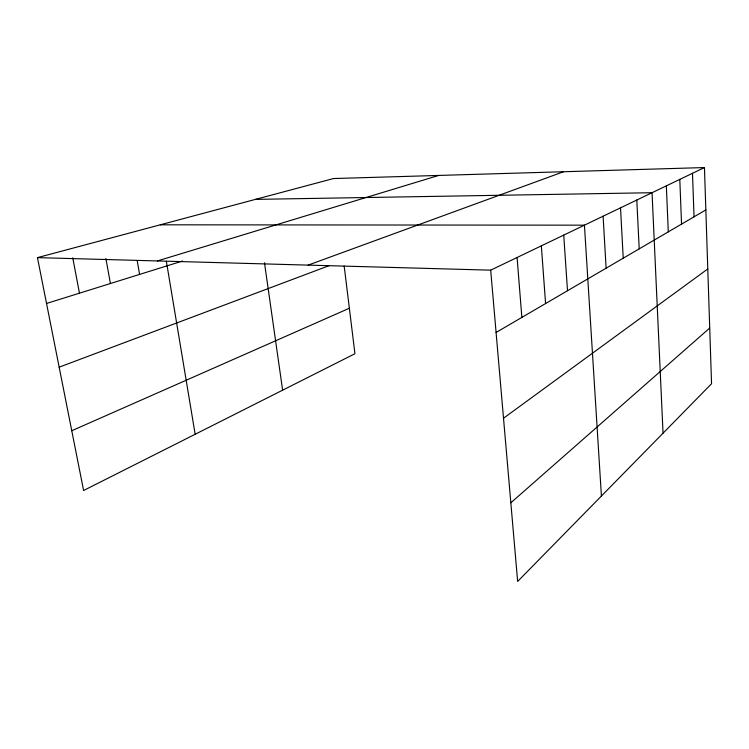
<?xml version="1.0" encoding="UTF-8"?>
<svg xmlns="http://www.w3.org/2000/svg" width="749" height="749" viewBox="0 0 749 749"><rect width="100%" height="100%" fill="white"/><g stroke="black" fill="none" stroke-linecap="round" stroke-linejoin="round"><path stroke-width="1.12" d="M510.837 502.794L709.724 328.034M503.515 418.232L707.777 268.957M496.081 332.472L705.839 209.926M490.689 270.164L704.453 167.561L711.55 383.741L517.643 581.439L490.689 270.164L37.45 257.628L83.607 490.501L354.942 353.725L344.175 266.007M71.764 430.741L349.362 308.242M59.162 367.179L329.017 265.698M308.139 265.109L563.529 171.736M46.532 303.467L182.503 261.017M157.356 260.942L438.699 175.435M37.45 257.628L333.445 178.552L704.453 167.561M255.465 199.384L652.042 192.718L663.043 433.194M160.286 224.812L584.435 225.168L601.419 496.035M72.747 257.787L79.46 293.187M105.871 258.461L110.421 283.525M137.217 260.755L139.586 274.415M166.353 261.261L195.161 434.261M264.481 262.759L282.626 390.182M517.082 257.497L521.866 317.407M541.34 245.85L545.59 303.551M563.725 235.111L567.508 290.743M603.104 216.208L606.119 268.179M620.518 207.847L623.224 258.19M636.79 200.039L639.215 248.846M666.348 185.855L668.286 231.862M679.802 179.395L681.543 224.12M692.488 173.309L694.042 216.817"/></g></svg>
